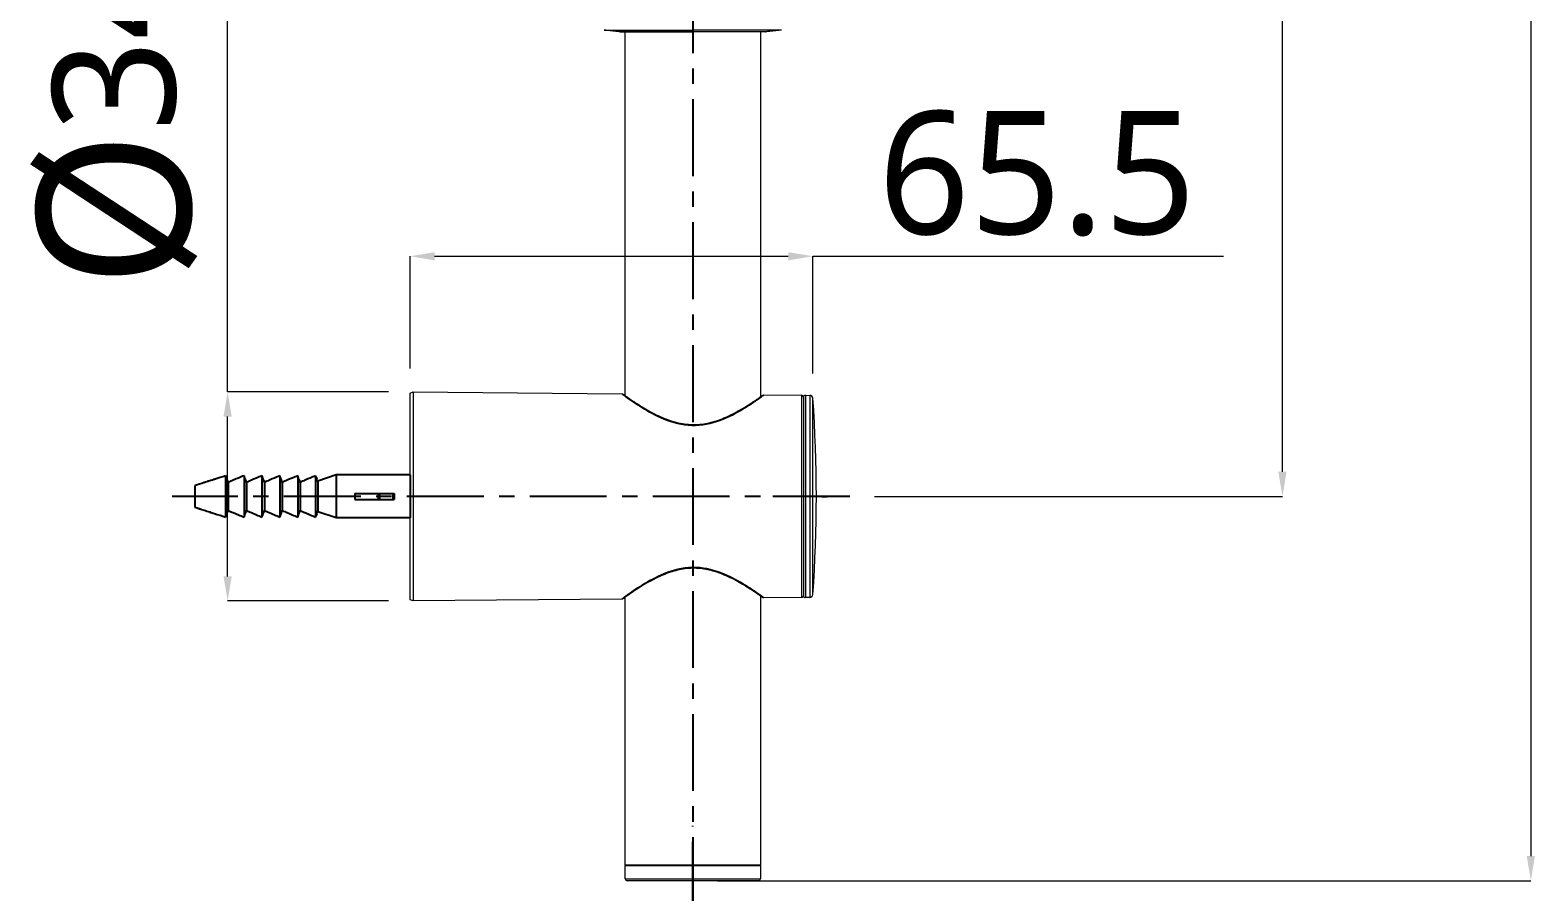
# Model space of a CAD drawing. Extents: x 0 to 1354, y 0 to 992.
# Drawn here: x 259.8 to 504.6, y 161.8 to 301.9 of the extents above; entities that cross this region are included whole.
import ezdxf

# ---------------------------------------------------------------- set-up
doc = ezdxf.new("R2010")
doc.units = 0
doc.header["$LTSCALE"] = 10
doc.header["$MEASUREMENT"] = 0
doc.header["$PDMODE"] = 3
doc.header["$PDSIZE"] = -10
doc.linetypes.add('CENTER', pattern=[2, 1.25, -0.25, 0.25, -0.25])
doc.layers.get('0').update_dxf_attribs({"linetype": 'CONTINUOUS'})
doc.layers.get('DEFPOINTS').update_dxf_attribs({"linetype": 'CONTINUOUS'})
doc.layers.add('1', color=7, linetype='CONTINUOUS')
doc.layers.add('DEF_LAYER_ASSEM_MEMBER', color=7, linetype='CONTINUOUS')
doc.layers.add('치수', color=7, linetype='CONTINUOUS', lineweight=25)
doc.styles.add('Daelim Dimension', font='')
doc.styles.get('Daelim Dimension').set_extended_font_data('NanumGothic')
doc.dimstyles.new('DEFAULT', dxfattribs={"dimscale": 2, "dimtxt": 2, "dimasz": 2, "dimexe": 0, "dimexo": 2, "dimgap": 1, "dimtad": 1, "dimdec": 1, "dimzin": 9, "dimdsep": 46, "dimtxsty": 'Daelim Dimension', "dimcen": 0.5, "dimclrd": 252, "dimclre": 252, "dimclrt": 3, "dimadec": 1, "dimazin": 0, "dimtfac": 1, "dimtdec": 1, "dimtix": 1, "dimtmove": 0, "dimatfit": 3, "dimfxl": 1, "dimtolj": 1, "dimtzin": 1, "dimlwd": 9, "dimlwe": 9, "dimarcsym": 0})

# ---------------------------------------------------------------- blocks, each defined once
blk = doc.blocks.new('*D3')
at = {"color": 5, "lineweight": 9, "transparency": 16777216}
for p, q in [((321.57, 246.89), (321.57, 265.15)), ((325.57, 265.15), (383.11, 265.15)), ((387.11, 246.06), (387.11, 265.15)), ((387.11, 265.15), (453.91, 265.15))]:
    blk.add_line(p, q, dxfattribs=at)
at = {"color": 5, "transparency": 16777216}
for points in [[(325.57, 265.81), (325.57, 264.48), (321.57, 265.15)], [(383.11, 265.81), (383.11, 264.48), (387.11, 265.15)]]:
    blk.add_solid(points, dxfattribs=at)
at = {"layer": 'DEFPOINTS', "color": 0, "transparency": 16777216}
for p in [(387.11, 265.15), (321.57, 242.89), (387.11, 242.06)]:
    blk.add_point(p, dxfattribs=at)
at = {"color": 7, "transparency": 16777216, "insert": (423.58, 278.55), "char_height": 20, "attachment_point": 5, "style": 'Daelim Dimension'}
blk.add_mtext('\\A1;65.5', dxfattribs=at)
blk = doc.blocks.new('*D4')
at = {"color": 5, "lineweight": 9, "transparency": 16777216}
for p, q in [((291.9, 243.08), (291.9, 319.22)), ((318.07, 243.08), (291.9, 243.08)), ((291.9, 213.09), (291.9, 239.08)), ((318.07, 209.09), (291.9, 209.09))]:
    blk.add_line(p, q, dxfattribs=at)
at = {"color": 5, "transparency": 16777216}
for points in [[(291.23, 239.08), (292.56, 239.08), (291.9, 243.08)], [(291.23, 213.09), (292.56, 213.09), (291.9, 209.09)]]:
    blk.add_solid(points, dxfattribs=at)
at = {"layer": 'DEFPOINTS', "color": 0, "transparency": 16777216}
for p in [(322.07, 243.08), (291.9, 209.09), (322.07, 209.09)]:
    blk.add_point(p, dxfattribs=at)
at = {"color": 7, "transparency": 16777216, "insert": (273.93, 287.66), "char_height": 20, "attachment_point": 5, "rotation": 90, "style": 'Daelim Dimension'}
blk.add_mtext('\\A1;{\\H1.25x;\\C256;Ø}34', dxfattribs=at)
blk = doc.blocks.new('*D6')
at = {"layer": 'DEFPOINTS', "color": 0, "transparency": 16777216}
for p in [(393.11, 806.09), (463.5, 806.09), (393.11, 226.09)]:
    blk.add_point(p, dxfattribs=at)
at = {"layer": '치수', "color": 5, "lineweight": 9, "transparency": 16777216}
for p, q in [((397.11, 806.09), (463.5, 806.09)), ((463.5, 230.09), (463.5, 802.09)), ((397.11, 226.09), (463.5, 226.09))]:
    blk.add_line(p, q, dxfattribs=at)
at = {"layer": '치수', "color": 5, "transparency": 16777216}
for points in [[(462.83, 802.09), (464.16, 802.09), (463.5, 806.09)], [(462.83, 230.09), (464.16, 230.09), (463.5, 226.09)]]:
    blk.add_solid(points, dxfattribs=at)
at = {"layer": '치수', "color": 7, "transparency": 16777216, "insert": (450.61, 512.67), "char_height": 20, "attachment_point": 5, "rotation": 90, "style": 'Daelim Dimension'}
blk.add_mtext('\\A1;580', dxfattribs=at)
blk = doc.blocks.new('*D7')
at = {"layer": 'DEFPOINTS', "color": 0, "transparency": 16777216}
for p in [(367.57, 868.59), (367.57, 163.59), (503.9, 163.59)]:
    blk.add_point(p, dxfattribs=at)
at = {"layer": '치수', "color": 5, "lineweight": 9, "transparency": 16777216}
for p, q in [((371.57, 868.59), (503.9, 868.59)), ((503.9, 864.59), (503.9, 167.59)), ((371.57, 163.59), (503.9, 163.59))]:
    blk.add_line(p, q, dxfattribs=at)
at = {"layer": '치수', "color": 5, "transparency": 16777216}
for points in [[(503.23, 864.59), (504.56, 864.59), (503.9, 868.59)], [(503.23, 167.59), (504.56, 167.59), (503.9, 163.59)]]:
    blk.add_solid(points, dxfattribs=at)
at = {"layer": '치수', "color": 7, "transparency": 16777216, "insert": (491.04, 512.55), "char_height": 20, "attachment_point": 5, "rotation": 90, "style": 'Daelim Dimension'}
blk.add_mtext('\\A1;705', dxfattribs=at)

msp = doc.modelspace()

# ---------------------------------------------------------------- linework, layer by layer
at = {"color": 7}
msp.add_line((321.57, 229.59), (321.57, 222.59), dxfattribs=at)
at = {"color": 1, "linetype": 'CENTER'}
for points, knots in [([(367.57, 872.59), (367.57, 867.59), (367.57, 159.59)], [0, 0, 0.007013, 1, 1]), ([(391.78, 226.09), (386.78, 226.09), (282.88, 226.09)], [0, 0, 0.065187, 1, 1]), ([(393.11, 226.09), (388.11, 226.09), (379.38, 226.09)], [0, 0, 0.364001, 1, 1]), ([(367.57, 157.39), (367.57, 162.39), (367.57, 172.49)], [0, 0, 0.331126, 1, 1])]:
    msp.add_open_spline(points, degree=1, knots=knots, dxfattribs=at)
at = {"layer": '1', "color": 7, "linetype": 'Continuous', "lineweight": 13}
for p, q in [((353.16, 301.93), (367.57, 301.93)), ((355.77, 301.65), (367.57, 301.65)), ((367.57, 301.65), (367.57, 301.93)), ((381.99, 301.93), (367.57, 301.93)), ((379.38, 301.65), (367.57, 301.65)), ((385.28, 242.53), (385.28, 209.64)), ((385.88, 242.53), (385.88, 226.09)), ((386.61, 242.52), (386.61, 209.66)), ((387.11, 210.13), (387.11, 242.06)), ((385.88, 226.09), (385.88, 209.65)), ((367.57, 165.99), (356.57, 165.99)), ((378.57, 165.99), (367.57, 165.99)), ((356.57, 163.89), (367.57, 163.89)), ((367.57, 163.89), (378.57, 163.89))]:
    msp.add_line(p, q, dxfattribs=at)
at = {"layer": '1', "color": 7, "linetype": 'Continuous', "lineweight": 18}
for p, q in [((379.32, 301.64), (355.82, 301.64)), ((356.57, 242.49), (356.57, 301.65)), ((378.57, 301.65), (378.57, 242.3)), ((321.57, 242.89), (322.07, 243.08)), ((321.57, 226.09), (321.57, 242.89)), ((322.07, 243.08), (356.04, 242.79)), ((322.07, 243.08), (322.07, 226.09)), ((379.14, 242.59), (385.28, 242.53)), ((385.88, 242.53), (386.61, 242.52)), ((385.57, 242.23), (385.57, 226.09)), ((321.57, 209.29), (321.57, 226.09)), ((322.07, 226.09), (322.07, 209.09)), ((385.57, 226.09), (385.57, 209.94)), ((322.07, 209.09), (321.57, 209.29)), ((356.04, 209.39), (322.07, 209.09)), ((356.57, 166.09), (356.57, 209.69)), ((378.57, 209.89), (378.57, 166.09)), ((385.28, 209.64), (379.12, 209.59)), ((386.61, 209.66), (385.88, 209.65)), ((378.57, 166.09), (356.57, 166.09)), ((356.57, 163.89), (356.57, 165.99)), ((378.57, 165.99), (378.57, 163.89)), ((367.57, 163.59), (356.87, 163.59)), ((378.27, 163.59), (367.57, 163.59))]:
    msp.add_line(p, q, dxfattribs=at)
for centre, radius, start, end in [((355.82, 302.14), 0.5, 263.8251, 270), ((379.32, 302.14), 0.5, 270, 276.1749), ((385.27, 242.23), 0.3, 0, 89.5), ((385.87, 242.23), 0.3, 89.5, 180), ((386.61, 242.02), 0.5, 4.0662, 89.5), ((162.5, 226.09), 225.17, 355.9338, 4.0662), ((385.27, 209.94), 0.3, 270.5, 0), ((385.87, 209.95), 0.3, 180, 270.5), ((386.61, 210.16), 0.5, 270.5, 355.9338), ((356.67, 165.99), 0.1, 90, 180), ((378.47, 165.99), 0.1, 0, 90), ((356.87, 163.89), 0.3, 180, 270), ((378.27, 163.89), 0.3, 270, 0)]:
    msp.add_arc(centre, radius, start, end, dxfattribs=at)
for points in [[(355.77, 301.65), (353.16, 301.93)], [(381.99, 301.93), (379.38, 301.65)]]:
    msp.add_open_spline(points, degree=1, dxfattribs=at)
at = {"layer": '1', "color": 7, "linetype": 'Continuous', "lineweight": 13}
for points, knots in [([(356, 242.79), (356, 242.79), (356.04, 242.76), (356.34, 242.54), (356.87, 242.14), (358.39, 241.1), (359.37, 240.45), (361.69, 239.15), (362.99, 238.52), (366, 237.66), (367.65, 237.51), (370.8, 237.95), (372.26, 238.49), (374.81, 239.7), (375.89, 240.35), (377.68, 241.52), (378.36, 242.01), (379.02, 242.49), (379.15, 242.58), (379.15, 242.58)], [0, 0, 0, 0, 0.044193, 0.044193, 0.169116, 0.169116, 0.294039, 0.294039, 0.418961, 0.418961, 0.543884, 0.543884, 0.668806, 0.668806, 0.793729, 0.793729, 0.918651, 0.918651, 1, 1, 1, 1]), ([(379.15, 209.59), (379.15, 209.59), (379.02, 209.69), (378.39, 210.15), (377.71, 210.64), (375.94, 211.79), (374.85, 212.46), (372.33, 213.66), (370.88, 214.21), (367.7, 214.67), (366.04, 214.52), (363.05, 213.68), (361.71, 213.04), (359.39, 211.74), (358.41, 211.1), (356.88, 210.04), (356.35, 209.64), (356.04, 209.42), (356, 209.39), (356.01, 209.39)], [0, 0, 0, 0, 0.079353, 0.079353, 0.204467, 0.204467, 0.32958, 0.32958, 0.454694, 0.454694, 0.579808, 0.579808, 0.704922, 0.704922, 0.830036, 0.830036, 0.955149, 0.955149, 1, 1, 1, 1])]:
    msp.add_open_spline(points, degree=3, knots=knots, dxfattribs=at)
at = {"layer": '1', "color": 7, "linetype": 'Continuous', "lineweight": 18}
for points, knots in [([(356.04, 242.78), (356.06, 242.78), (356.11, 242.78), (356.18, 242.76), (356.23, 242.73), (356.26, 242.71), (356.27, 242.71), (356.28, 242.7), (356.28, 242.7), (356.29, 242.7), (356.29, 242.69), (356.32, 242.67), (356.45, 242.58), (356.76, 242.36), (357.24, 242.02), (357.87, 241.59), (358.65, 241.07), (359.6, 240.48), (360.7, 239.85), (361.89, 239.24), (363.12, 238.7), (364.33, 238.28), (365.58, 237.97), (366.84, 237.79), (368.12, 237.76), (369.36, 237.88), (370.57, 238.13), (371.77, 238.5), (372.97, 238.98), (374.15, 239.54), (375.28, 240.16), (376.31, 240.78), (377.18, 241.34), (377.88, 241.81), (378.39, 242.16), (378.72, 242.39), (378.83, 242.48), (378.85, 242.49), (378.86, 242.49), (378.86, 242.5), (378.87, 242.5), (378.87, 242.5), (378.89, 242.51), (378.93, 242.54), (379.01, 242.57), (379.08, 242.58), (379.13, 242.59)], [0, 0, 0, 0, 0.00176, 0.003876, 0.00545, 0.006238, 0.006651, 0.006983, 0.007452, 0.008365, 0.011014, 0.023854, 0.058865, 0.095935, 0.133296, 0.171441, 0.2112, 0.252379, 0.29513, 0.338477, 0.37713, 0.412978, 0.446269, 0.48145, 0.51459, 0.546998, 0.580248, 0.614744, 0.652103, 0.69214, 0.734829, 0.778489, 0.82173, 0.863326, 0.903338, 0.941507, 0.979016, 0.988239, 0.990836, 0.991825, 0.99231, 0.992621, 0.992965, 0.993849, 0.996136, 1, 1, 1, 1]), ([(356.3, 242.69), (356.3, 242.69), (356.31, 242.68), (356.36, 242.65), (356.41, 242.61), (356.42, 242.6)], [0, 0, 0, 0, 0.22537, 0.863924, 1, 1, 1, 1]), ([(378.85, 209.69), (378.85, 209.69), (378.84, 209.7), (378.76, 209.75), (378.53, 209.92), (378.11, 210.21), (377.54, 210.6), (376.81, 211.08), (375.92, 211.64), (374.88, 212.25), (373.69, 212.87), (372.44, 213.43), (371.19, 213.87), (369.99, 214.18), (368.78, 214.37), (367.55, 214.42), (366.31, 214.33), (365.08, 214.1), (363.88, 213.75), (362.67, 213.29), (361.47, 212.73), (360.31, 212.11), (359.23, 211.47), (358.29, 210.87), (357.52, 210.35), (356.94, 209.95), (356.54, 209.66), (356.35, 209.53), (356.31, 209.5), (356.29, 209.49), (356.3, 209.49)], [0, 0, 0, 0, 0.00934, 0.036386, 0.073313, 0.111013, 0.149884, 0.189936, 0.231558, 0.274623, 0.318747, 0.36265, 0.399744, 0.434211, 0.466194, 0.500052, 0.533746, 0.567243, 0.602221, 0.639537, 0.680022, 0.722927, 0.76774, 0.812401, 0.855712, 0.897181, 0.937106, 0.975312, 0.99417, 1, 1, 1, 1]), ([(356.4, 209.56), (356.35, 209.52), (356.31, 209.49), (356.29, 209.48), (356.28, 209.48), (356.27, 209.47), (356.26, 209.46), (356.22, 209.44), (356.16, 209.41), (356.09, 209.39), (356.05, 209.39), (356.04, 209.39)], [0, 0, 0, 0, 0.611356, 0.809098, 0.846322, 0.856248, 0.865541, 0.886697, 0.922209, 0.98509, 1, 1, 1, 1]), ([(379.12, 209.59), (379.09, 209.59), (379.04, 209.6), (378.97, 209.62), (378.92, 209.65), (378.89, 209.66), (378.88, 209.67), (378.87, 209.68), (378.87, 209.68), (378.86, 209.68), (378.86, 209.69), (378.84, 209.7), (378.79, 209.73), (378.75, 209.76)], [0, 0, 0, 0, 0.044804, 0.088295, 0.120607, 0.137063, 0.145293, 0.151631, 0.160424, 0.177327, 0.225289, 0.468078, 1, 1, 1, 1])]:
    msp.add_open_spline(points, degree=3, knots=knots, dxfattribs=at)
at = {"layer": 'DEF_LAYER_ASSEM_MEMBER', "color": 7, "linetype": 'Continuous'}
for p, q in [((286.57, 227.82), (286.57, 224.36)), ((291.57, 229.44), (291.57, 222.73)), ((291.97, 228.38), (291.97, 223.8)), ((293.66, 229.07), (293.3, 228.93)), ((294.57, 229.44), (294.57, 222.73)), ((294.97, 228.38), (294.97, 223.8)), ((296.6, 229.07), (296.26, 228.93)), ((297.48, 229.44), (297.48, 222.73)), ((297.88, 228.38), (297.88, 223.8)), ((299.51, 229.07), (299.17, 228.93)), ((300.4, 229.44), (300.4, 222.73)), ((300.79, 228.38), (300.79, 223.8)), ((302.42, 229.07), (302.08, 228.93)), ((303.31, 229.44), (303.31, 222.73)), ((303.69, 228.38), (303.69, 223.8)), ((305.32, 229.07), (304.97, 228.93)), ((306.2, 229.44), (306.2, 222.73)), ((306.4, 228.94), (306.34, 229.09)), ((306.34, 229.09), (306.4, 228.94)), ((306.53, 228.56), (306.51, 228.63)), ((306.51, 228.63), (306.53, 228.56)), ((306.57, 228.66), (306.57, 228.46)), ((306.57, 228.66), (306.6, 228.59)), ((309.57, 229.59), (306.6, 228.59)), ((306.6, 228.59), (306.6, 223.59)), ((309.57, 229.59), (309.57, 222.59)), ((321.57, 229.59), (309.57, 229.59)), ((312.61, 226.59), (312.61, 225.59)), ((312.61, 226.59), (318.97, 226.59)), ((312.61, 225.59), (318.97, 225.59)), ((316.39, 226.59), (316.39, 225.59)), ((316.53, 226.59), (316.53, 225.59)), ((316.54, 226.59), (316.54, 225.59)), ((316.58, 226.59), (316.58, 225.59)), ((318.76, 226.59), (318.76, 225.59)), ((318.97, 226.59), (318.97, 225.59)), ((293.3, 223.25), (293.66, 223.1)), ((296.26, 223.25), (296.6, 223.1)), ((299.17, 223.25), (299.51, 223.1)), ((302.08, 223.25), (302.42, 223.1)), ((304.97, 223.25), (305.32, 223.1)), ((306.34, 223.08), (306.4, 223.24)), ((306.4, 223.24), (306.34, 223.08)), ((306.51, 223.54), (306.53, 223.61)), ((306.53, 223.61), (306.51, 223.54)), ((306.57, 223.72), (306.57, 223.52)), ((306.6, 223.59), (306.57, 223.52)), ((309.57, 222.59), (306.6, 223.59)), ((321.57, 222.59), (309.57, 222.59))]:
    msp.add_line(p, q, dxfattribs=at)
for centre, radius, start, end in [((318.83, 134.43), 98.81, 108.1306, 109.0512), ((318.82, 134.44), 98.79, 108.1305, 109.0512), ((343.14, 60.63), 176.5, 107.8702, 108.1786), ((343.11, 60.73), 176.4, 107.8702, 108.1787), ((362.24, 1.43), 238.72, 107.68, 107.8723), ((362.22, 1.49), 238.64, 107.68, 107.8723), ((400.05, -117.36), 363.37, 107.3688, 107.6712), ((400.04, -117.33), 363.34, 107.3687, 107.6712), ((187.04, 189.57), 111.88, 20.6731, 20.8797), ((187.05, 189.57), 111.87, 20.6731, 20.8797), ((209.72, 198.13), 87.63, 20.5506, 20.6693), ((209.74, 198.14), 87.62, 20.5506, 20.6693), ((222.52, 202.93), 73.96, 20.3985, 20.5509), ((222.54, 202.94), 73.95, 20.3984, 20.5509), ((239, 209.05), 56.39, 20.048, 20.4069), ((239, 209.05), 56.39, 20.048, 20.4069), ((341.05, 111.26), 126.99, 112.3341, 112.7356), ((359.21, 67.14), 174.7, 112.1647, 112.3446), ((394.59, -20.04), 268.79, 111.8461, 112.0559), ((190.04, 189.57), 111.88, 20.6731, 20.8797), ((190.05, 189.57), 111.87, 20.6731, 20.8797), ((212.72, 198.13), 87.63, 20.5506, 20.6693), ((212.74, 198.14), 87.62, 20.5506, 20.6693), ((225.52, 202.93), 73.96, 20.3985, 20.5509), ((225.54, 202.94), 73.95, 20.3984, 20.5509), ((242, 209.05), 56.39, 20.048, 20.4069), ((242, 209.05), 56.39, 20.048, 20.4069), ((342.87, 118), 120.32, 113.0446, 113.4558), ((360.56, 76.48), 165.46, 112.8707, 113.0553), ((395.05, -5.59), 254.48, 112.5442, 112.7593), ((192.95, 189.57), 111.88, 20.6731, 20.8797), ((192.96, 189.57), 111.87, 20.6731, 20.8797), ((215.63, 198.13), 87.63, 20.5506, 20.6693), ((215.65, 198.14), 87.62, 20.5506, 20.6693), ((228.43, 202.93), 73.96, 20.3985, 20.5509), ((228.45, 202.94), 73.95, 20.3984, 20.5509), ((244.91, 209.05), 56.39, 20.048, 20.4069), ((244.91, 209.05), 56.39, 20.048, 20.4069), ((345.78, 118), 120.32, 113.0446, 113.4558), ((363.47, 76.48), 165.46, 112.8707, 113.0553), ((397.96, -5.59), 254.48, 112.5442, 112.7593), ((195.86, 189.57), 111.88, 20.6731, 20.8797), ((195.87, 189.57), 111.87, 20.6731, 20.8797), ((218.55, 198.13), 87.63, 20.5506, 20.6693), ((218.56, 198.14), 87.62, 20.5506, 20.6693), ((231.34, 202.93), 73.96, 20.3985, 20.5509), ((231.36, 202.94), 73.95, 20.3984, 20.5509), ((247.82, 209.05), 56.39, 20.048, 20.4069), ((247.82, 209.05), 56.39, 20.048, 20.4069), ((348.69, 118), 120.32, 113.0446, 113.4558), ((366.38, 76.48), 165.46, 112.8707, 113.0553), ((400.87, -5.59), 254.48, 112.5442, 112.7593), ((195.99, 189.91), 114.37, 20.0225, 20.2237), ((195.99, 189.91), 114.37, 20.0224, 20.2237), ((219.26, 198.39), 89.6, 19.9031, 20.0187), ((219.27, 198.4), 89.59, 19.903, 20.0187), ((232.39, 203.15), 75.64, 19.7549, 19.9033), ((232.4, 203.15), 75.62, 19.7549, 19.9034), ((249.29, 209.21), 57.68, 19.4138, 19.7631), ((249.29, 209.21), 57.68, 19.4138, 19.7632), ((351.58, 118), 120.32, 113.0446, 113.4558), ((369.28, 76.48), 165.46, 112.8707, 113.0553), ((403.77, -5.59), 254.48, 112.5442, 112.7593), ((200.26, 189.03), 113.39, 20.6906, 20.8788), ((200.26, 189.03), 113.39, 20.6906, 20.8788), ((233.84, 201.69), 77.5, 20.446, 20.5804), ((233.85, 201.7), 77.49, 20.446, 20.5805), ((243.97, 205.47), 66.69, 20.3257, 20.4459), ((243.98, 205.47), 66.68, 20.3257, 20.4459), ((255.18, 209.61), 54.74, 20.133, 20.2526), ((255.18, 209.61), 54.74, 20.133, 20.2526), ((318.83, 317.75), 98.81, 250.9488, 251.8694), ((318.82, 317.74), 98.79, 250.9488, 251.8695), ((343.14, 391.55), 176.5, 251.8214, 252.1298), ((343.11, 391.45), 176.4, 251.8213, 252.1298), ((362.24, 450.75), 238.72, 252.1277, 252.32), ((362.22, 450.68), 238.64, 252.1277, 252.32), ((400.05, 569.53), 363.37, 252.3288, 252.6312), ((400.04, 569.51), 363.34, 252.3288, 252.6313), ((187.04, 262.61), 111.88, 339.1203, 339.3269), ((187.05, 262.61), 111.87, 339.1203, 339.3269), ((209.72, 254.04), 87.63, 339.3307, 339.4494), ((209.74, 254.04), 87.62, 339.3307, 339.4494), ((222.52, 249.25), 73.96, 339.4491, 339.6015), ((222.54, 249.24), 73.95, 339.4491, 339.6016), ((239, 243.13), 56.39, 339.5931, 339.952), ((239, 243.13), 56.39, 339.5931, 339.952), ((341.05, 340.92), 126.99, 247.2644, 247.6659), ((359.21, 385.03), 174.7, 247.6554, 247.8353), ((394.59, 472.22), 268.79, 247.9441, 248.1539), ((190.04, 262.61), 111.88, 339.1203, 339.3269), ((190.05, 262.61), 111.87, 339.1203, 339.3269), ((212.72, 254.04), 87.63, 339.3307, 339.4494), ((212.74, 254.04), 87.62, 339.3307, 339.4494), ((225.52, 249.25), 73.96, 339.4491, 339.6015), ((225.54, 249.24), 73.95, 339.4491, 339.6016), ((242, 243.13), 56.39, 339.5931, 339.952), ((242, 243.13), 56.39, 339.5931, 339.952), ((342.87, 334.18), 120.32, 246.5442, 246.9554), ((360.56, 375.7), 165.46, 246.9447, 247.1293), ((395.05, 457.76), 254.48, 247.2407, 247.4558), ((192.95, 262.61), 111.88, 339.1203, 339.3269), ((192.96, 262.61), 111.87, 339.1203, 339.3269), ((215.63, 254.04), 87.63, 339.3307, 339.4494), ((215.65, 254.04), 87.62, 339.3307, 339.4494), ((228.43, 249.25), 73.96, 339.4491, 339.6015), ((228.45, 249.24), 73.95, 339.4491, 339.6016), ((244.91, 243.13), 56.39, 339.5931, 339.952), ((244.91, 243.13), 56.39, 339.5931, 339.952), ((345.78, 334.18), 120.32, 246.5442, 246.9554), ((363.47, 375.7), 165.46, 246.9447, 247.1293), ((397.96, 457.76), 254.48, 247.2407, 247.4558), ((195.86, 262.61), 111.88, 339.1203, 339.3269), ((195.87, 262.61), 111.87, 339.1203, 339.3269), ((218.55, 254.04), 87.63, 339.3307, 339.4494), ((218.56, 254.04), 87.62, 339.3307, 339.4494), ((231.34, 249.25), 73.96, 339.4491, 339.6015), ((231.36, 249.24), 73.95, 339.4491, 339.6016), ((247.82, 243.13), 56.39, 339.5931, 339.952), ((247.82, 243.13), 56.39, 339.5931, 339.952), ((348.69, 334.18), 120.32, 246.5442, 246.9554), ((366.38, 375.7), 165.46, 246.9447, 247.1293), ((400.87, 457.76), 254.48, 247.2407, 247.4558), ((195.99, 262.27), 114.37, 339.7763, 339.9775), ((195.99, 262.27), 114.37, 339.7763, 339.9776), ((219.26, 253.78), 89.6, 339.9813, 340.0969), ((219.27, 253.78), 89.59, 339.9813, 340.097), ((232.39, 249.03), 75.64, 340.0967, 340.2451), ((232.4, 249.03), 75.62, 340.0966, 340.2451), ((249.29, 242.97), 57.68, 340.2369, 340.5862), ((249.29, 242.97), 57.68, 340.2368, 340.5862), ((351.58, 334.18), 120.32, 246.5442, 246.9554), ((369.28, 375.7), 165.46, 246.9447, 247.1293), ((403.77, 457.76), 254.48, 247.2407, 247.4558), ((200.26, 263.15), 113.39, 339.1212, 339.3094), ((200.26, 263.14), 113.39, 339.1212, 339.3094), ((233.84, 250.48), 77.5, 339.4196, 339.554), ((233.85, 250.48), 77.49, 339.4195, 339.554), ((243.97, 246.71), 66.69, 339.5541, 339.6743), ((243.98, 246.7), 66.68, 339.5541, 339.6743), ((255.18, 242.56), 54.74, 339.7474, 339.867), ((255.18, 242.56), 54.74, 339.7474, 339.867)]:
    msp.add_arc(centre, radius, start, end, dxfattribs=at)

# ---------------------------------------------------------------- dimensions: what is measured, and where the dimension line sits
at = {"color": 5}
dim = msp.add_linear_dim(base=(291.9, 209.09), p1=(322.07, 243.08), p2=(322.07, 209.09), angle=90, text='{\\H1.25x;\\C256;Ø}<>', dimstyle='DEFAULT', override={"dimtxt": 10, "dimclrd": 5, "dimclre": 5, "dimclrt": 7}, dxfattribs=at)
dim.commit()
dim.dimension.update_dxf_attribs({"geometry": '*D4', "text_midpoint": (291.9, 287.66), "dimtype": 160})
dim = msp.add_linear_dim(base=(387.11, 265.15), p1=(321.57, 242.89), p2=(387.11, 242.06), dimstyle='DEFAULT', override={"dimtxt": 10, "dimclrd": 5, "dimclre": 5, "dimclrt": 7}, dxfattribs=at)
dim.commit()
dim.dimension.update_dxf_attribs({"geometry": '*D3', "text_midpoint": (423.58, 265.15), "dimtype": 160})
at = {"layer": '치수', "color": 5}
for base, p1, p2, angle, picture, middle, dimtype in [((503.9, 163.59), (367.57, 868.59), (367.57, 163.59), 270, '*D7', (503.9, 512.55), 161), ((463.5, 806.09), (393.11, 226.09), (393.11, 806.09), 90, '*D6', (463.5, 512.67), 160)]:
    dim = msp.add_linear_dim(base=base, p1=p1, p2=p2, angle=angle, dimstyle='DEFAULT', override={"dimtxt": 10, "dimclrd": 5, "dimclre": 5, "dimclrt": 7}, dxfattribs=at)
    dim.commit()
    dim.dimension.update_dxf_attribs({"geometry": picture, "text_midpoint": middle, "dimtype": dimtype})

doc.saveas('drawing.dxf')
